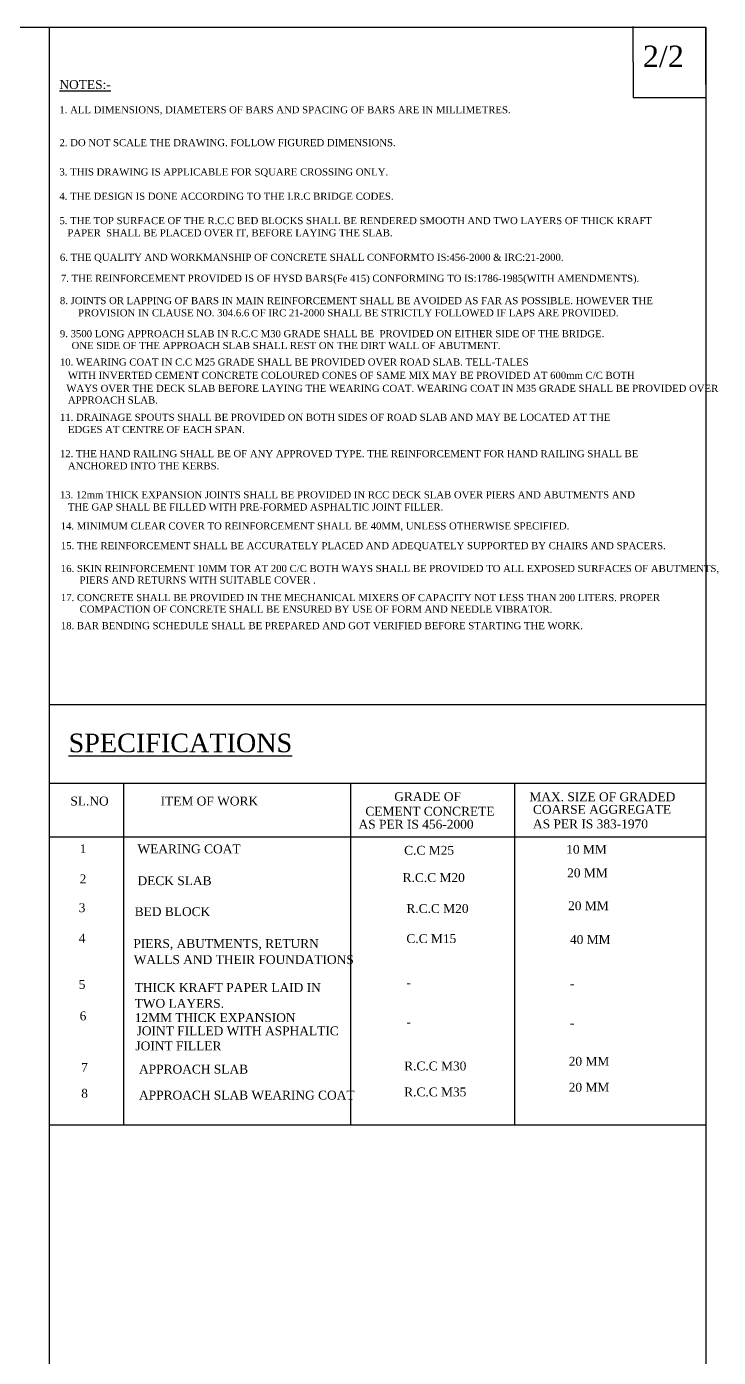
# Model space of a CAD drawing. Header units: millimetres. Extents: x 173 to 1182, y 179 to 1915.
# Drawn here: x 871.9 to 1066.8, y 394.1 to 768.7 of the extents above; entities that cross this region are included whole.
import ezdxf

# ---------------------------------------------------------------- set-up
doc = ezdxf.new("R2010")
doc.units = ezdxf.units.MM
doc.styles.get("Standard").update_dxf_attribs({"font": 'times.ttf'})

msp = doc.modelspace()

# ---------------------------------------------------------------- linework, layer by layer
for p, q in [((173.25993, 768.60179), (1063.25993, 768.60179)), ((878.25993, 768.60179), (878.25993, 617.11496)), ((1041.12871, 768.60179), (1063.25993, 768.60179)), ((1042.83188, 758.71484), (1042.83188, 768.71484)), ((1063.25993, 768.60179), (1063.25993, 178.60179)), ((1063.25993, 752.3944), (1063.25993, 768.60179)), ((1042.83188, 758.71484), (1042.78383, 748.71507)), ((1042.78383, 748.71507), (1063.25993, 748.71507)), ((878.25993, 617.11496), (878.25993, 178.60179)), ((878.25993, 577.89865), (1063.25993, 577.89865)), ((878.25993, 555.77656), (1063.25993, 555.77656)), ((899.24003, 555.77656), (899.24003, 459.56101)), ((963.21806, 555.77656), (963.21806, 459.56101)), ((1009.41945, 555.77656), (1009.41945, 459.56101)), ((878.25993, 540.65036), (1063.25993, 540.65036)), ((878.25993, 459.56101), (1063.25993, 459.56101))]:
    msp.add_line(p, q)

# ---------------------------------------------------------------- texts
for s, height, p in [('%%UNOTES:-', 2.5, (881.15886, 751.1697)), ('1. ALL DIMENSIONS, DIAMETERS OF BARS AND SPACING OF BARS ARE IN MILLIMETRES.', 2, (881.15886, 744.31255)), ('2. DO NOT SCALE THE DRAWING. FOLLOW FIGURED DIMENSIONS. ', 2, (881.18259, 735.04929)), ('3. THIS DRAWING IS APPLICABLE FOR SQUARE CROSSING ONLY.', 2, (881.15886, 726.8181)), ('4. THE DESIGN IS DONE ACCORDING TO THE I.R.C BRIDGE CODES.', 2, (881.15886, 719.96096)), ('5. THE TOP SURFACE OF THE R.C.C BED BLOCKS SHALL BE RENDERED SMOOTH AND TWO LAYERS OF THICK KRAFT ', 2, (881.15886, 713.10381)), ('   PAPER  SHALL BE PLACED OVER IT, BEFORE LAYING THE SLAB.', 2, (881.15886, 709.67524)), ('6. THE QUALITY AND WORKMANSHIP OF CONCRETE SHALL CONFORMTO IS:456-2000 & IRC:21-2000.', 2, (881.29874, 702.77403)), ('7. THE REINFORCEMENT PROVIDED IS OF HYSD BARS(Fe 415) CONFORMING TO IS:1786-1985(WITH AMENDMENTS).', 2, (881.56561, 696.86883)), ('8. JOINTS OR LAPPING OF BARS IN MAIN REINFORCEMENT SHALL BE AVOIDED AS FAR AS POSSIBLE. HOWEVER THE ', 2, (881.29874, 690.58049)), ('PROVISION IN CLAUSE NO. 304.6.6 OF IRC 21-2000 SHALL BE STRICTLY FOLLOWED IF LAPS ARE PROVIDED.', 2, (886.40906, 687.15191)), ('9. 3500 LONG APPROACH SLAB IN R.C.C M30 GRADE SHALL BE  PROVIDED ON EITHER SIDE OF THE BRIDGE.', 2, (881.29874, 681.27015)), ('    ONE SIDE OF THE APPROACH SLAB SHALL REST ON THE DIRT WALL OF ABUTMENT.', 2, (881.57629, 677.94341)), ('10. WEARING COAT IN C.C M25 GRADE SHALL BE PROVIDED OVER ROAD SLAB. TELL-TALES ', 2, (881.29874, 673.29122)), ('   WITH INVERTED CEMENT CONCRETE COLOURED CONES OF SAME MIX MAY BE PROVIDED AT 600mm C/C BOTH ', 2, (881.29874, 669.5577)), ('    WAYS OVER THE DECK SLAB BEFORE LAYING THE WEARING COAT. WEARING COAT IN M35 GRADE SHALL BE PROVIDED OVER', 2, (880.09646, 665.88885)), ('APPROACH SLAB.', 2, (883.5513, 662.60621)), ('11. DRAINAGE SPOUTS SHALL BE PROVIDED ON BOTH SIDES OF ROAD SLAB AND MAY BE LOCATED AT THE ', 2, (881.29874, 657.73788)), ('   EDGES AT CENTRE OF EACH SPAN.', 2, (881.29874, 654.30931)), ('12. THE HAND RAILING SHALL BE OF ANY APPROVED TYPE. THE REINFORCEMENT FOR HAND RAILING SHALL BE', 2, (881.29874, 647.49766)), ('   ANCHORED INTO THE KERBS.', 2, (881.29874, 644.06909)), ('13. 12mm THICK EXPANSION JOINTS SHALL BE PROVIDED IN RCC DECK SLAB OVER PIERS AND ABUTMENTS AND', 2, (881.29874, 635.9204)), ('   THE GAP SHALL BE FILLED WITH PRE-FORMED ASPHALTIC JOINT FILLER.', 2, (881.29874, 632.49183)), ('14. MINIMUM CLEAR COVER TO REINFORCEMENT SHALL BE 40MM, UNLESS OTHERWISE SPECIFIED. ', 2, (881.5105, 627.15311)), ('15. THE REINFORCEMENT SHALL BE ACCURATELY PLACED AND ADEQUATELY SUPPORTED BY CHAIRS AND SPACERS.', 2, (881.56561, 621.60455)), ('16. SKIN REINFORCEMENT 10MM TOR AT 200 C/C BOTH WAYS SHALL BE PROVIDED TO ALL EXPOSED SURFACES OF ABUTMENTS, ', 2, (881.56561, 615.17951)), ('       PIERS AND RETURNS WITH SUITABLE COVER .', 2, (881.56561, 611.93504)), ('17. CONCRETE SHALL BE PROVIDED IN THE MECHANICAL MIXERS OF CAPACITY NOT LESS THAN 200 LITERS. PROPER ', 2, (881.56561, 606.98391)), ('       COMPACTION OF CONCRETE SHALL BE ENSURED BY USE OF FORM AND NEEDLE VIBRATOR.', 2, (881.56561, 603.73944)), ('18. BAR BENDING SCHEDULE SHALL BE PREPARED AND GOT VERIFIED BEFORE STARTING THE WORK.', 2, (881.56561, 599.07962)), ('%%USPECIFICATIONS', 5.25, (883.75439, 564.44505)), ('SL.NO', 2.5, (884.24225, 549.45799)), ('ITEM OF WORK', 2.5, (909.66821, 549.45799)), ('GRADE OF', 2.5, (975.51381, 550.69762)), ('MAX. SIZE OF GRADED', 2.5, (1013.57742, 550.65321)), ('CEMENT CONCRETE', 2.5, (967.36977, 546.59126)), ('COARSE AGGREGATE', 2.5, (1014.57753, 547.11142)), ('AS PER IS 456-2000', 2.5, (965.44022, 542.92158)), ('AS PER IS 383-1970', 2.5, (1014.57753, 543.01024)), ('1', 2.5, (886.87957, 536.04188)), ('WEARING COAT', 2.5, (903.16052, 535.98312)), ('C.C M25', 2.5, (978.29735, 535.5879)), ('10 MM', 2.5, (1023.95682, 535.85138)), ('2', 2.5, (886.87328, 527.53508)), ('DECK SLAB', 2.5, (903.16048, 527.02478)), ('R.C.C M20', 2.5, (977.86954, 527.91788)), ('20 MM', 2.5, (1024.2205, 529.23529)), ('3', 2.5, (886.6096, 519.42823)), ('BED BLOCK ', 2.5, (902.36931, 518.32992)), ('R.C.C M20', 2.5, (978.92424, 519.19394)), ('20 MM', 2.5, (1024.48417, 519.98438)), ('4', 2.5, (886.6096, 510.85074)), ('C.C M15', 2.5, (978.92424, 510.73347)), ('PIERS, ABUTMENTS, RETURN ', 2.5, (902.00474, 509.33273)), ('40 MM', 2.5, (1025.01152, 510.46999)), ('WALLS AND THEIR FOUNDATIONS', 2.5, (902.10564, 504.81468)), ('5', 2.5, (886.6096, 497.81755)), ('THICK KRAFT PAPER LAID IN ', 2.5, (902.36931, 496.95329)), ('-', 2.5, (978.92424, 498.35794)), ('-', 2.5, (1025.01152, 498.09446)), ('TWO LAYERS.', 2.5, (902.36931, 492.50192)), ('6', 2.5, (886.87328, 488.97658)), ('12MM THICK EXPANSION', 2.5, (902.39216, 488.49282)), ('JOINT FILLED WITH ASPHALTIC', 2.5, (902.91403, 484.7596)), ('-', 2.5, (978.92424, 487.2848)), ('-', 2.5, (1025.01152, 487.02132)), ('JOINT FILLER', 2.5, (902.58579, 480.51483)), ('7', 2.5, (887.30481, 474.49054)), ('APPROACH SLAB', 2.5, (903.59201, 473.98024)), ('R.C.C M30', 2.5, (978.30108, 474.87334)), ('20 MM', 2.5, (1024.65203, 476.19074)), ('8', 2.5, (887.30481, 467.18259)), ('APPROACH SLAB WEARING COAT', 2.5, (903.59201, 466.67228)), ('R.C.C M35', 2.5, (978.30108, 467.56539)), ('20 MM', 2.5, (1024.65203, 468.88279))]:
    msp.add_text(s, height=height).set_placement(p)
at = {"insert": (1045.53373, 763.35393), "char_height": 6, "width": 14.5073, "attachment_point": 1}
msp.add_mtext('2/2', dxfattribs=at)

doc.saveas('drawing.dxf')
